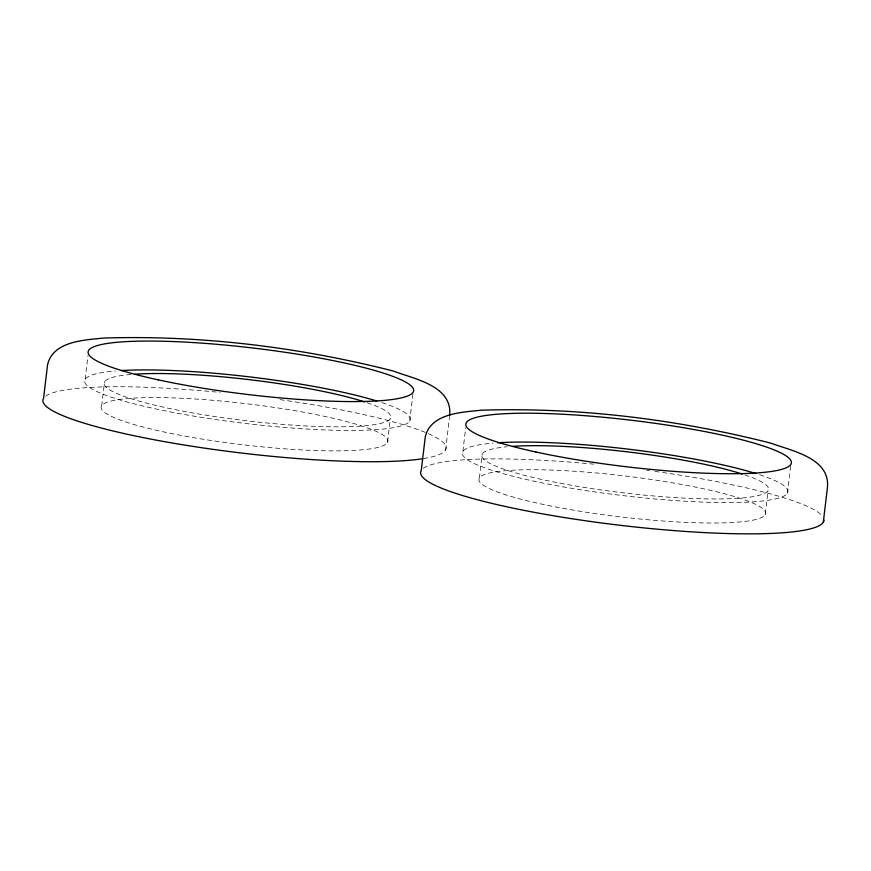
<?xml version="1.0" encoding="UTF-8"?>
<svg xmlns="http://www.w3.org/2000/svg" width="871" height="871" viewBox="0 0 871 871"><rect width="100%" height="100%" fill="white"/><g stroke="black" fill="none" stroke-linecap="round" stroke-linejoin="round"><path stroke-width="0.65" stroke-dasharray="4.36 3.27" d="M85.173 379.31L87.982 355.695M101.678 405.842L104.542 381.792M387.475 442.599A144.368 20.588 6.8 0 0 183.248 398.319A144.368 20.588 6.8 0 0 163.008 431.755A144.368 20.588 6.8 0 0 387.475 442.599L390.339 418.548M409.718 421.041L413.159 392.19M445.604 450.078L449.61 416.403M462.871 451.461L465.691 427.846M479.388 477.994L482.251 453.943M765.184 514.75A144.368 20.588 6.8 0 0 560.957 470.471A144.368 20.588 6.8 0 0 540.717 503.895A144.368 20.588 6.8 0 0 765.184 514.75L768.048 490.7M787.428 493.193L790.868 464.341M279.961 399.637A203.095 28.972 6.8 0 1 424.003 458.494M45.64 396.185A203.095 28.972 6.8 0 1 210.684 391.515M212.034 391.634A203.095 28.972 6.8 0 1 220.134 392.418M381.901 402.598A163.944 23.386 6.8 0 1 354.127 430.416A163.944 23.386 6.8 0 1 137.553 404.71A163.944 23.386 6.8 0 1 115.451 370.97M367.137 402.74A144.368 20.588 6.8 0 1 340.354 426.812A144.368 20.588 6.8 0 1 150.367 404.1A144.368 20.588 6.8 0 1 130.89 374.486M744.847 474.891A144.368 20.588 6.8 0 1 718.651 498.963A144.368 20.588 6.8 0 1 529.241 476.535A144.368 20.588 6.8 0 1 507.249 446.758M423.35 468.337A203.095 28.972 6.8 0 1 593.793 464.167M646.848 470.296A203.095 28.972 6.8 0 1 649.559 470.656M654.97 471.407A203.095 28.972 6.8 0 1 822.649 516.438M759.61 474.749A163.944 23.386 6.8 0 1 731.836 502.567A163.944 23.386 6.8 0 1 515.262 476.862A163.944 23.386 6.8 0 1 493.16 443.121"/><path stroke-width="1.31" d="M449.654 415.489C452.811 385.711 413.867 378.885 393.866 371.242L391.852 370.665C298.709 347.104 202.072 335.226 105.968 337.97L103.769 338.057C84.476 340.071 53.098 340.997 47.567 364.699L43.55 398.374A203.095 28.972 6.8 0 0 188.049 445.625A203.095 28.972 6.8 0 0 422.87 458.679M823.302 522.23L827.319 488.555C831.304 458.266 791.924 450.971 771.564 443.393L769.561 442.816C676.419 419.256 579.781 407.378 483.677 410.121L481.478 410.208C462.185 412.223 430.807 413.148 425.277 436.85L421.259 470.525A203.095 28.972 6.8 0 0 613.739 524.516A203.095 28.972 6.8 0 0 823.977 520.02M121.058 370.567A163.944 23.386 6.8 0 1 376.903 401.019M135.114 374.171A144.368 20.588 6.8 0 1 364.699 401.934M512.823 446.322A144.368 20.588 6.8 0 1 742.397 474.085M497.591 442.795A163.944 23.386 6.8 0 1 755.897 473.563M158.261 379.865A163.944 23.386 6.8 0 0 413.159 392.19A163.944 23.386 6.8 0 0 181.233 341.9A163.944 23.386 6.8 0 0 158.261 379.865M535.959 452.016A163.944 23.386 6.8 0 0 790.868 464.341A163.944 23.386 6.8 0 0 558.942 414.052A163.944 23.386 6.8 0 0 535.959 452.016"/></g></svg>
